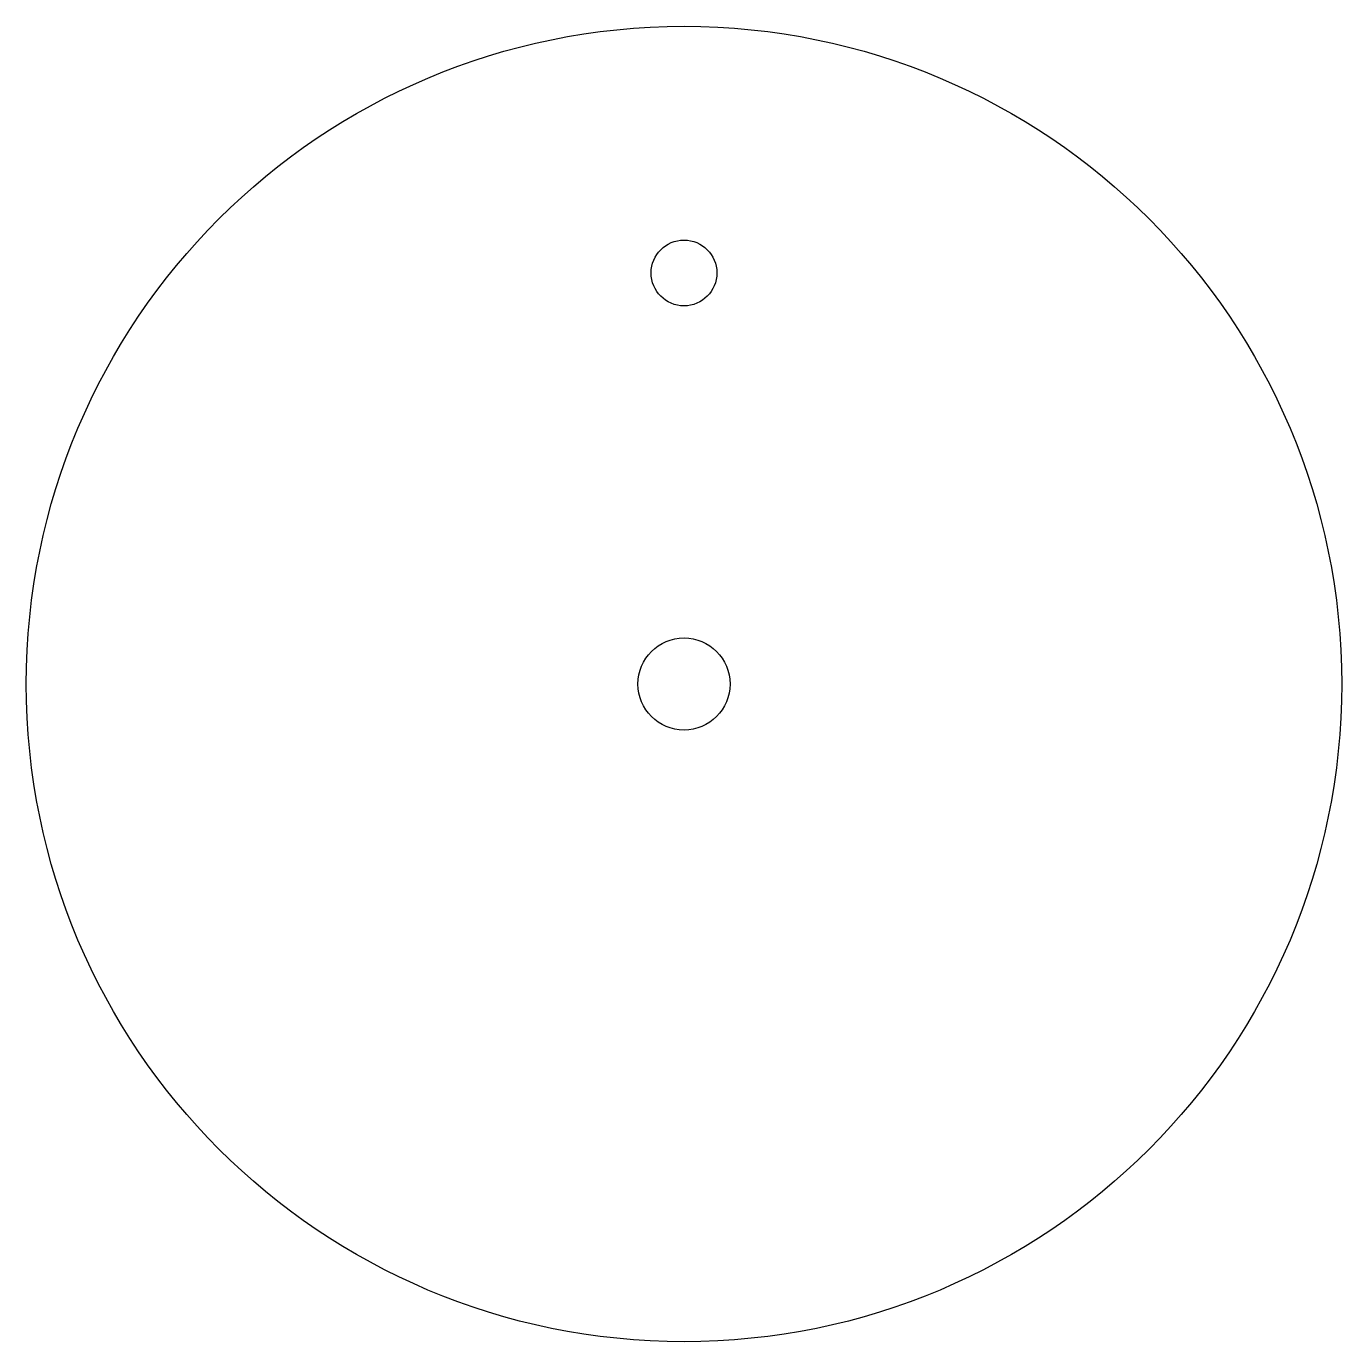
# Model space of a CAD drawing. Header units: millimetres. Extents: x 25.2 to 65.2, y -35.8 to 4.2.
import ezdxf

# ---------------------------------------------------------------- set-up
doc = ezdxf.new("R2010")
doc.units = ezdxf.units.MM
doc.layers.get('0').update_dxf_attribs({"true_color": 0xffffff})

msp = doc.modelspace()

# ---------------------------------------------------------------- linework, layer by layer
at = {"color": 7, "linetype": 'Continuous', "lineweight": 25, "true_color": 0xffffff}
for centre, radius in [((45.206, -15.762), 20), ((45.206, -3.262), 1), ((45.206, -15.762), 1.4)]:
    msp.add_circle(centre, radius, dxfattribs=at)

doc.saveas('drawing.dxf')
